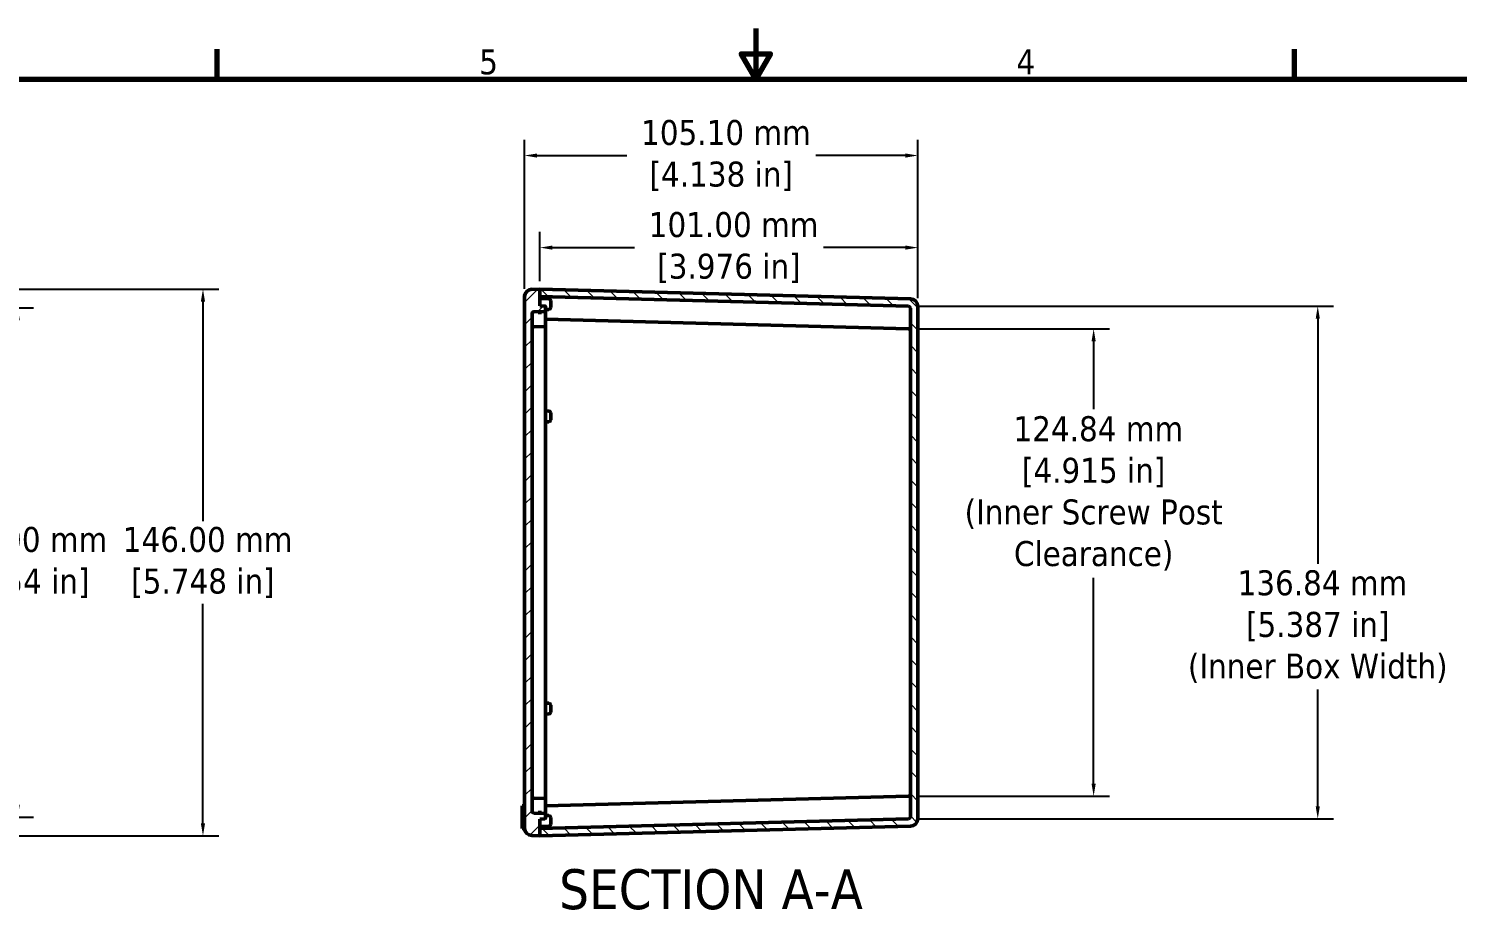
# Model space of a CAD drawing. Header units: millimetres. Extents: x 3 to 1148, y 20 to 725.
# Drawn here: x 381.4 to 763.2, y 486.3 to 724.7 of the extents above; entities that cross this region are included whole.
import ezdxf

# ---------------------------------------------------------------- set-up
doc = ezdxf.new("R2010")
doc.units = ezdxf.units.MM
doc.header["$LTSCALE"] = 1.333333
for name, color, linetype, lineweight in [('Border (ANSI)', 7, 'Continuous', 70), ('Dimension (ANSI)', 7, 'Continuous', 25), ('Hatch (ANSI)', 7, 'Continuous', 18), ('Symbol (ANSI)', 7, 'Continuous', 25), ('Visible (ANSI)', 7, 'Continuous', 50)]:
    doc.layers.add(name, color=color, linetype=linetype, lineweight=lineweight)
doc.styles.add('Label Text (ANSI)', font='TAHOMA.TTF')
doc.styles.add('Note Text (ANSI)', font='TAHOMA.TTF')
doc.dimstyles.new('Default - mm (ANSI)', dxfattribs={"dimscale": 1.333333, "dimtxt": 5, "dimasz": 2.5, "dimexe": 3.175, "dimexo": 1.6002, "dimgap": 0.8, "dimtad": 0, "dimtih": 1, "dimtoh": 1, "dimrnd": 1e-08, "dimzin": 0, "dimdsep": 46, "dimtxsty": 'Note Text (ANSI)', "dimcen": 0.09, "dimdle": 10, "dimclrd": 256, "dimclre": 256, "dimclrt": 256, "dimadec": 1, "dimazin": 0, "dimtfac": 0.6096, "dimtofl": 0, "dimtmove": 0, "dimatfit": 3, "dimfxl": 0, "dimtolj": 1, "dimtzin": 0, "dimlwd": -1, "dimlwe": -1, "dimarcsym": 0})

# ---------------------------------------------------------------- blocks, each defined once
blk = doc.blocks.new('Borders Default Border')
at = {"layer": 'Border (ANSI)'}
for p, q in [((323.85, 533.4), (323.85, 539.42)), ((539.75, 533.4), (539.75, 539.42))]:
    blk.add_line(p, q, dxfattribs=at)
at = {"layer": 'Border (ANSI)', "flags": 128}
for points in [[(431.8, 543.56), (431.8, 533.4), (428.87, 538.48), (434.73, 538.48), (431.8, 533.4)], [(12.7, 25.4), (12.7, 533.4), (850.9, 533.4), (850.9, 25.4), (12.7, 25.4)]]:
    blk.add_lwpolyline(points, dxfattribs=at)
at = {"layer": 'Border (ANSI)', "char_height": 5, "attachment_point": 7, "style": 'Note Text (ANSI)'}
for s, insert in [('5', (376.36, 534.31)), ('4', (484.03, 534.42))]:
    blk.add_mtext(s, dxfattribs=dict(at, insert=insert))
blk = doc.blocks.new('*D8')
at = {"layer": 'Defpoints', "color": 0}
for p in [(325.16, 650.18), (325.16, 514.18), (378.5, 514.18)]:
    blk.add_point(p, dxfattribs=at)
at = {"layer": 'Dimension (ANSI)'}
for p, q in [((327.3, 650.18), (382.73, 650.18)), ((378.5, 646.84), (378.5, 593.23)), ((378.5, 517.51), (378.5, 571.12)), ((327.3, 514.18), (382.73, 514.18))]:
    blk.add_line(p, q, dxfattribs=at)
for points in [[(377.94, 646.84), (379.05, 646.84), (378.5, 650.18)], [(377.94, 517.51), (379.05, 517.51), (378.5, 514.18)]]:
    blk.add_solid(points, dxfattribs=at)
at = {"layer": 'Dimension (ANSI)', "insert": (378.5, 582.18), "char_height": 6.6667, "attachment_point": 5, "style": 'Note Text (ANSI)'}
blk.add_mtext('\\A1; 136.00 mm\\P[5.354 in]', dxfattribs=at)
blk = doc.blocks.new('*D9')
at = {"layer": 'Defpoints', "color": 0}
for p in [(324.94, 655.18), (427.99, 655.18), (324.94, 509.18)]:
    blk.add_point(p, dxfattribs=at)
at = {"layer": 'Dimension (ANSI)'}
for p, q in [((327.07, 655.18), (432.22, 655.18)), ((427.99, 651.84), (427.99, 593.23)), ((427.99, 512.51), (427.99, 571.13)), ((327.07, 509.18), (432.22, 509.18))]:
    blk.add_line(p, q, dxfattribs=at)
for points in [[(427.43, 651.84), (428.55, 651.84), (427.99, 655.18)], [(427.43, 512.51), (428.55, 512.51), (427.99, 509.18)]]:
    blk.add_solid(points, dxfattribs=at)
at = {"layer": 'Dimension (ANSI)', "insert": (427.99, 582.18), "char_height": 6.6667, "attachment_point": 5, "style": 'Note Text (ANSI)'}
blk.add_mtext('\\A1; 146.00 mm\\P[5.748 in]', dxfattribs=at)
blk = doc.blocks.new('*D25')
at = {"layer": 'Defpoints', "color": 0}
for p in [(619.04, 690.85), (513.94, 653.12), (619.04, 650.58)]:
    blk.add_point(p, dxfattribs=at)
at = {"layer": 'Dimension (ANSI)'}
for p, q in [((513.94, 655.25), (513.94, 695.08)), ((619.04, 652.72), (619.04, 695.08)), ((517.27, 690.85), (541.24, 690.85)), ((615.7, 690.85), (591.73, 690.85))]:
    blk.add_line(p, q, dxfattribs=at)
for points in [[(517.27, 691.4), (517.27, 690.29), (513.94, 690.85)], [(615.7, 691.4), (615.7, 690.29), (619.04, 690.85)]]:
    blk.add_solid(points, dxfattribs=at)
at = {"layer": 'Dimension (ANSI)', "insert": (566.49, 690.85), "char_height": 6.6667, "attachment_point": 5, "style": 'Note Text (ANSI)'}
blk.add_mtext('\\A1; 105.10 mm\\P[4.138 in]', dxfattribs=at)
blk = doc.blocks.new('*D26')
at = {"layer": 'Defpoints', "color": 0}
for p in [(518.04, 666.26), (518.04, 655.18), (619.04, 650.58)]:
    blk.add_point(p, dxfattribs=at)
at = {"layer": 'Dimension (ANSI)'}
for p, q in [((518.04, 657.31), (518.04, 670.49)), ((619.04, 652.72), (619.04, 670.49)), ((521.37, 666.26), (543.29, 666.26)), ((615.7, 666.26), (593.78, 666.26))]:
    blk.add_line(p, q, dxfattribs=at)
for points in [[(521.37, 666.82), (521.37, 665.71), (518.04, 666.26)], [(615.7, 666.82), (615.7, 665.71), (619.04, 666.26)]]:
    blk.add_solid(points, dxfattribs=at)
at = {"layer": 'Dimension (ANSI)', "insert": (568.54, 666.26), "char_height": 6.6667, "attachment_point": 5, "style": 'Note Text (ANSI)'}
blk.add_mtext('\\A1; 101.00 mm\\P[3.976 in]', dxfattribs=at)
blk = doc.blocks.new('*D27')
at = {"layer": 'Defpoints', "color": 0}
for p in [(616.55, 644.6), (616.55, 519.75), (666, 519.75)]:
    blk.add_point(p, dxfattribs=at)
at = {"layer": 'Dimension (ANSI)'}
for p, q in [((618.68, 644.6), (670.23, 644.6)), ((666, 641.26), (666, 623.14)), ((666, 523.09), (666, 578.11)), ((618.68, 519.75), (670.23, 519.75))]:
    blk.add_line(p, q, dxfattribs=at)
for points in [[(665.44, 641.26), (666.55, 641.26), (666, 644.6)], [(665.44, 523.09), (666.55, 523.09), (666, 519.75)]]:
    blk.add_solid(points, dxfattribs=at)
at = {"layer": 'Dimension (ANSI)', "insert": (666, 600.63), "char_height": 6.6667, "attachment_point": 5, "style": 'Note Text (ANSI)'}
blk.add_mtext('\\A1; 124.84 mm\\P[4.915 in]{\\P(Inner Screw Post\\PClearance)}', dxfattribs=at)
blk = doc.blocks.new('*D28')
at = {"layer": 'Defpoints', "color": 0}
for p in [(616.55, 650.6), (725.88, 650.6), (616.55, 513.75)]:
    blk.add_point(p, dxfattribs=at)
at = {"layer": 'Dimension (ANSI)'}
for p, q in [((618.68, 650.6), (730.12, 650.6)), ((725.88, 647.26), (725.88, 581.85)), ((725.88, 517.09), (725.88, 548.23)), ((618.68, 513.75), (730.12, 513.75))]:
    blk.add_line(p, q, dxfattribs=at)
for points in [[(725.33, 647.26), (726.44, 647.26), (725.88, 650.6)], [(725.33, 517.09), (726.44, 517.09), (725.88, 513.75)]]:
    blk.add_solid(points, dxfattribs=at)
at = {"layer": 'Dimension (ANSI)', "insert": (725.88, 565.04), "char_height": 6.6667, "attachment_point": 5, "style": 'Note Text (ANSI)'}
blk.add_mtext('\\A1; 136.84 mm\\P[5.387 in]{\\P(Inner Box Width)}', dxfattribs=at)

msp = doc.modelspace()

# ---------------------------------------------------------------- hatches: boundary and pattern name
at = {"layer": 'Hatch (ANSI)'}
h = msp.add_hatch(dxfattribs=at)
h.set_pattern_fill('ANSI31', color=256, scale=33.866667, style=0)
h.set_pattern_definition([(45, (0, 0), (-2.993419, 2.993419), [])])
edge = h.paths.add_edge_path()
edge.add_line((519.342, 515.141), (516.423, 515.218))
edge.add_ellipse((516.436, 515.717), major_axis=(-0.013, -0.5), ratio=1, start_angle=271.5, end_angle=360, ccw=False)
edge.add_line((515.936, 515.717), (515.936, 648.633))
edge.add_ellipse((516.436, 648.633), major_axis=(-0.5, 0), ratio=1, start_angle=271.5, end_angle=360, ccw=False)
edge.add_line((516.423, 649.133), (519.342, 649.21))
edge.add_ellipse((519.336, 649.409), major_axis=(0.005, -0.2), ratio=1, start_angle=0, end_angle=88.5)
edge.add_line((519.536, 649.409), (519.536, 650.441))
edge.add_ellipse((519.336, 650.441), major_axis=(0.2, 0), ratio=1, start_angle=0, end_angle=88.5)
edge.add_line((519.342, 650.641), (518.036, 650.675))
edge.add_line((518.036, 650.675), (518.036, 653.175))
edge.add_line((518.036, 653.175), (518.036, 655.175))
edge.add_line((518.036, 655.175), (515.884, 655.119))
edge.add_ellipse((515.936, 653.12), major_axis=(-0.052, 1.999), ratio=1, start_angle=0, end_angle=88.5)
edge.add_line((513.936, 653.12), (513.936, 511.231))
edge.add_ellipse((515.936, 511.231), major_axis=(-2, 0), ratio=1, start_angle=0, end_angle=88.5)
edge.add_line((515.884, 509.232), (518.036, 509.175))
edge.add_line((518.036, 509.175), (518.036, 511.175))
edge.add_line((518.036, 511.175), (518.036, 513.675))
edge.add_line((518.036, 513.675), (519.342, 513.71))
edge.add_ellipse((519.336, 513.909), major_axis=(0.005, -0.2), ratio=1, start_angle=0, end_angle=88.5)
edge.add_line((519.536, 513.909), (519.536, 514.941))
edge.add_ellipse((519.336, 514.941), major_axis=(0.2, 0), ratio=1, start_angle=0, end_angle=88.5)
h = msp.add_hatch(dxfattribs=at)
h.set_pattern_fill('ANSI31', color=256, scale=33.866667, angle=90, style=0)
h.set_pattern_definition([(135, (0, 0), (-2.993419, -2.993419), [])])
edge = h.paths.add_edge_path()
edge.add_line((617.036, 650.096), (617.036, 514.255))
edge.add_ellipse((616.536, 514.255), major_axis=(0.5, 0), ratio=1, start_angle=271.5, end_angle=360, ccw=False)
edge.add_line((616.549, 513.755), (518.036, 511.175))
edge.add_line((518.036, 511.175), (518.036, 509.175))
edge.add_line((518.036, 509.175), (617.089, 511.769))
edge.add_ellipse((617.036, 513.768), major_axis=(0.052, -1.999), ratio=1, start_angle=0, end_angle=88.5)
edge.add_line((619.036, 513.768), (619.036, 650.582))
edge.add_ellipse((617.036, 650.582), major_axis=(2, 0), ratio=1, start_angle=0, end_angle=88.5)
edge.add_line((617.089, 652.582), (518.036, 655.175))
edge.add_line((518.036, 655.175), (518.036, 653.175))
edge.add_line((518.036, 653.175), (616.549, 650.596))
edge.add_ellipse((616.536, 650.096), major_axis=(0.013, 0.5), ratio=1, start_angle=271.5, end_angle=360, ccw=False)

# ---------------------------------------------------------------- linework, layer by layer
at = {"layer": 'Visible (ANSI)'}
for p, q in [((513.936, 653.12), (513.936, 511.231)), ((518.036, 655.175), (515.884, 655.119)), ((518.036, 650.675), (518.036, 655.175)), ((617.089, 652.582), (518.036, 655.175)), ((518.036, 655.175), (518.036, 653.175)), ((518.036, 653.175), (616.549, 650.596)), ((516.423, 649.133), (519.342, 649.21)), ((520.449, 652.612), (518.036, 652.675)), ((519.342, 650.641), (518.036, 650.675)), ((518.036, 648.509), (518.036, 649.175)), ((518.036, 649.175), (518.036, 649.175)), ((519.536, 649.409), (519.536, 650.441)), ((520.449, 649.739), (519.536, 649.715)), ((519.536, 649.409), (519.536, 648.587)), ((520.936, 650.238), (520.936, 652.112)), ((617.036, 650.096), (617.036, 514.255)), ((619.036, 513.768), (619.036, 650.582)), ((515.936, 515.717), (515.936, 648.633)), ((519.536, 645.409), (519.536, 648.587)), ((519.536, 647.136), (616.549, 644.596)), ((519.536, 645.409), (519.536, 644.519)), ((519.342, 645.21), (516.423, 645.133)), ((519.536, 644.519), (519.536, 519.832)), ((520.449, 622.612), (519.536, 622.636)), ((520.449, 619.739), (519.536, 619.715)), ((520.936, 620.238), (520.936, 622.112)), ((520.449, 544.612), (519.536, 544.636)), ((520.936, 542.238), (520.936, 544.112)), ((520.449, 541.739), (519.536, 541.715)), ((519.536, 519.832), (519.536, 518.941)), ((519.536, 517.215), (616.549, 519.755)), ((513.256, 517.175), (513.256, 511.175)), ((513.256, 517.175), (513.76, 517.175)), ((513.76, 517.175), (513.76, 511.175)), ((513.936, 517.022), (513.76, 517.175)), ((519.342, 519.141), (516.423, 519.218)), ((518.036, 515.175), (518.036, 515.842)), ((519.536, 515.764), (519.536, 518.941)), ((519.536, 515.764), (519.536, 514.941)), ((519.342, 515.141), (516.423, 515.218)), ((518.036, 515.175), (518.036, 515.175)), ((616.549, 513.755), (518.036, 511.175)), ((518.036, 513.675), (519.342, 513.71)), ((518.036, 509.175), (518.036, 513.675)), ((518.036, 509.175), (617.089, 511.769)), ((520.449, 511.739), (518.036, 511.675)), ((519.536, 513.909), (519.536, 514.941)), ((520.449, 514.612), (519.536, 514.636)), ((520.936, 512.238), (520.936, 514.112)), ((513.256, 511.175), (513.76, 511.175)), ((513.936, 511.328), (513.76, 511.175)), ((515.884, 509.232), (518.036, 509.175)), ((518.036, 511.175), (518.036, 509.175))]:
    msp.add_line(p, q, dxfattribs=at)
for centre, radius, start, end in [((515.936, 653.12), 2, 91.5, 180), ((516.436, 648.633), 0.5, 91.5, 180), ((519.336, 650.441), 0.2, 0, 88.5), ((519.336, 649.409), 0.2, 271.5, 0), ((520.436, 652.112), 0.5, 0, 88.5), ((520.436, 650.238), 0.5, 271.5, 0), ((616.536, 650.096), 0.5, 0, 88.5), ((617.036, 650.582), 2, 0, 88.5), ((519.336, 645.409), 0.2, 271.5, 0), ((516.436, 644.633), 0.5, 91.5, 180), ((616.536, 644.096), 0.5, 0, 88.5), ((520.436, 622.112), 0.5, 0, 88.5), ((520.436, 620.238), 0.5, 271.5, 0), ((520.436, 544.112), 0.5, 0, 88.5), ((520.436, 542.238), 0.5, 271.5, 0), ((516.436, 519.717), 0.5, 180, 268.5), ((616.536, 520.255), 0.5, 271.5, 0), ((516.436, 515.717), 0.5, 180, 268.5), ((519.336, 518.941), 0.2, 0, 88.5), ((519.336, 514.941), 0.2, 0, 88.5), ((519.336, 513.909), 0.2, 271.5, 0), ((520.436, 514.112), 0.5, 0, 88.5), ((520.436, 512.238), 0.5, 271.5, 0), ((616.536, 514.255), 0.5, 271.5, 0), ((617.036, 513.768), 2, 271.5, 0), ((515.936, 511.231), 2, 180, 268.5)]:
    msp.add_arc(centre, radius, start, end, dxfattribs=at)
for points, knots in [([(513.936, 653.12), (513.936, 653.215), (513.943, 653.305), (513.976, 653.55), (514.014, 653.685), (514.053, 653.792)], [0, 0, 0, 0, 0.03769968, 0.03769968, 0.11058305, 0.11058305, 0.11058305, 0.11058305]), ([(513.936, 653.12), (513.936, 653.143), (513.937, 653.166), (513.938, 653.206), (513.939, 653.223), (513.943, 653.29), (513.948, 653.338), (513.954, 653.385)], [0, 0, 0, 0, 0.009254225, 0.009254225, 0.016213961, 0.016213961, 0.037143857, 0.037143857, 0.037143857, 0.037143857]), ([(514.112, 653.938), (514.115, 653.946), (514.119, 653.954), (514.125, 653.967), (514.127, 653.973), (514.131, 653.98), (514.132, 653.982), (514.136, 653.99), (514.139, 653.996), (514.145, 654.009), (514.148, 654.016), (514.151, 654.022)], [0, 0, 0, 0, 0.008057041, 0.008057041, 0.01410381, 0.01410381, 0.016372212, 0.016372212, 0.023623065, 0.023623065, 0.032256585, 0.032256585, 0.032256585, 0.032256585]), ([(514.053, 510.559), (514.047, 510.575), (514.041, 510.593), (514.033, 510.617), (514.031, 510.624), (514.027, 510.636), (514.025, 510.641), (514.021, 510.655), (514.019, 510.663), (514.013, 510.683), (514.009, 510.695), (514.005, 510.713), (514.003, 510.718), (514.002, 510.723), (514.002, 510.724), (514.001, 510.726), (514.001, 510.727), (514.001, 510.728), (514.001, 510.728), (514.001, 510.728)], [0, 0, 0, 0, 0.011351171, 0.011351171, 0.015607174, 0.015607174, 0.018799142, 0.018799142, 0.023587166, 0.023587166, 0.03076943, 0.03076943, 0.033462639, 0.033462639, 0.033967614, 0.033967614, 0.034535068, 0.034535068, 0.034605999, 0.034605999, 0.034605999, 0.034605999]), ([(514.11, 510.415), (514.089, 510.463), (514.072, 510.505), (514.043, 510.585), (514.035, 510.609), (514.025, 510.641), (514.023, 510.649), (514.019, 510.663), (514.017, 510.669), (514.011, 510.69), (514.007, 510.705), (514.002, 510.721)], [0, 0, 0, 0, 0.039725963, 0.039725963, 0.054774257, 0.054774257, 0.059788925, 0.059788925, 0.063131972, 0.063131972, 0.072047583, 0.072047583, 0.072047583, 0.072047583]), ([(514.202, 510.236), (514.202, 510.236), (514.202, 510.236), (514.202, 510.236), (514.202, 510.236), (514.201, 510.236), (514.201, 510.236), (514.201, 510.237), (514.201, 510.237), (514.2, 510.238), (514.2, 510.239), (514.198, 510.242), (514.197, 510.244), (514.194, 510.248), (514.193, 510.25), (514.192, 510.253), (514.191, 510.254), (514.188, 510.259), (514.186, 510.263), (514.184, 510.266)], [0, 0, 0, 0, 0.00001613, 0.00001613, 0.000059192, 0.000059192, 0.000977847, 0.000977847, 0.002202721, 0.002202721, 0.005469056, 0.005469056, 0.014179397, 0.014179397, 0.019986245, 0.019986245, 0.023857463, 0.023857463, 0.034180945, 0.034180945, 0.034180945, 0.034180945])]:
    msp.add_open_spline(points, degree=3, knots=knots, dxfattribs=at)
msp.add_open_spline([(514.001, 510.728), (513.958, 510.891), (513.936, 511.039), (513.936, 511.231)], degree=3, dxfattribs=at)

# ---------------------------------------------------------------- block references
at = {"xscale": 1.333333333333333, "yscale": 1.333333333333333, "zscale": 1.333333333333333}
msp.add_blockref('Borders Default Border', (0, 0), dxfattribs=at)

# ---------------------------------------------------------------- texts
at = {"layer": 'Symbol (ANSI)', "insert": (523.161, 489.393), "char_height": 10.66667, "attachment_point": 7, "line_spacing_factor": 3.04922, "style": 'Label Text (ANSI)'}
msp.add_mtext('SECTION A-A', dxfattribs=at)

# ---------------------------------------------------------------- dimensions: what is measured, and where the dimension line sits
at = {"layer": 'Dimension (ANSI)'}
for base, p1, p2, angle, text, override, picture, middle in [((619.036, 690.848), (513.936, 653.12), (619.036, 650.582), 180, ' <> mm\\X[4.138 in]', {"dimtih": 0, "dimtoh": 0, "dimdec": 2, "dimpost": '', "dimtp": 0, "dimtm": 0, "dimtdec": 2, "dimatfit": 1}, '*D25', (566.486, 690.848)), ((427.99, 655.175), (324.937, 509.175), (324.937, 655.175), 90, ' <> mm\\X[5.748 in]', {"dimdec": 2, "dimpost": '', "dimtp": 0, "dimtm": 0, "dimtdec": 2, "dimatfit": 1}, '*D9', (427.99, 582.175)), ((378.496, 514.175), (325.163, 650.175), (325.163, 514.175), 90, ' <> mm\\X[5.354 in]', {"dimdec": 2, "dimpost": '', "dimtp": 0, "dimtm": 0, "dimtdec": 2, "dimatfit": 1}, '*D8', (378.496, 582.175)), ((725.883, 650.596), (616.549, 513.755), (616.549, 650.596), 90, ' <> mm\\X[5.387 in]{\\P(Inner Box Width)}', {"dimdec": 2, "dimpost": '', "dimtp": 0, "dimtm": 0, "dimtdec": 2, "dimatfit": 1}, '*D28', (725.883, 565.039)), ((665.999, 519.755), (616.549, 644.596), (616.549, 519.755), 90, ' <> mm\\X[4.915 in]{\\P(Inner Screw Post\\PClearance)}', {"dimdec": 2, "dimpost": '', "dimtp": 0, "dimtm": 0, "dimtdec": 2, "dimatfit": 1}, '*D27', (665.999, 600.626))]:
    dim = msp.add_linear_dim(base=base, p1=p1, p2=p2, angle=angle, text=text, dimstyle='Default - mm (ANSI)', override=override, dxfattribs=at)
    dim.commit()
    dim.dimension.update_dxf_attribs({"geometry": picture, "text_midpoint": middle, "dimtype": 160})
dim = msp.add_linear_dim(base=(518.036, 666.261), p1=(619.036, 650.582), p2=(518.036, 655.175), text=' <> mm\\X[3.976 in]', dimstyle='Default - mm (ANSI)', override={"dimtih": 0, "dimtoh": 0, "dimdec": 2, "dimpost": '', "dimtp": 0, "dimtm": 0, "dimtdec": 2, "dimatfit": 1}, dxfattribs=at)
dim.commit()
dim.dimension.update_dxf_attribs({"geometry": '*D26', "text_midpoint": (568.536, 666.261), "dimtype": 160})

doc.saveas('drawing.dxf')
